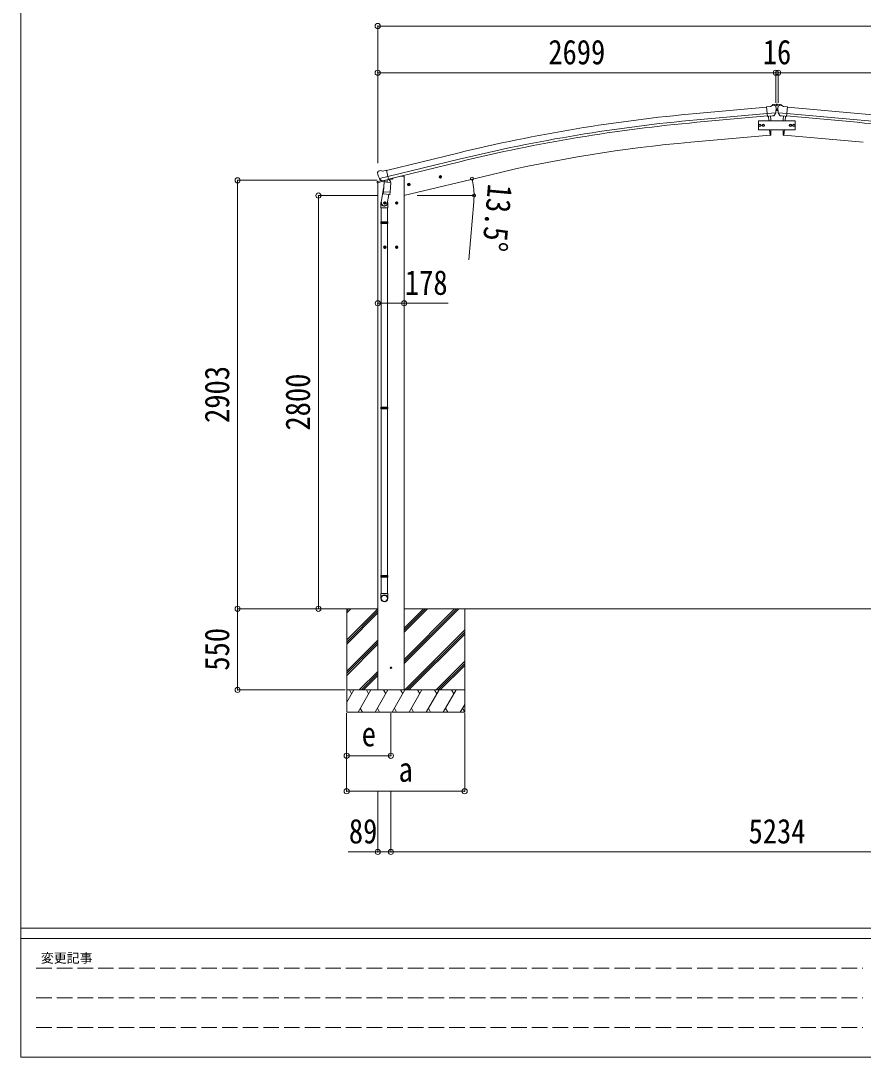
# Model space of a CAD drawing. Units: millimetres at full size, sheet at 1:35. Extents: x -9783 to 9892, y -6828 to 6752.
# Drawn here: x -9783 to -4071, y -6828 to 195 of the extents above; entities that cross this region are included whole.
import ezdxf
from ezdxf.enums import TextEntityAlignment as Align

# ---------------------------------------------------------------- set-up
doc = ezdxf.new("R2010")
doc.units = ezdxf.units.MM
doc.header["$LTSCALE"] = 35
doc.header["$PDMODE"] = 32
doc.header["$PDSIZE"] = 35
doc.linetypes.add('DASHED3', pattern=[4, 3, -1])
for name, color, linetype, lineweight in [('0-0_0', 7, 'Continuous', 9), ('0-1_本体', 4, 'Continuous', 9), ('0-2_部品', 7, 'Continuous', 9), ('0-3_ELV2', 3, 'Continuous', 9), ('0-A_寸法', 6, 'Continuous', 9), ('0-F_PARTS1', 6, 'Continuous', 9), ('F-0_240', 7, 'Continuous', 9)]:
    doc.layers.add(name, color=color, linetype=linetype, lineweight=lineweight)
doc.styles.add('ＭＳ ゴシック', font='')
doc.styles.get('ＭＳ ゴシック').set_extended_font_data('MS Gothic')

msp = doc.modelspace()

# ---------------------------------------------------------------- linework, layer by layer
at = {"layer": '0-0_0'}
for p, q in [((-7960.15, -3789.15), (-7362.26, -3789.15)), ((-7573.26, -3816.48), (-7545.88, -3789.1)), ((-7573.26, -3802.34), (-7560.03, -3789.1)), ((-7573.26, -3789.15), (-7573.26, -4489.1)), ((-7573.26, -4000.32), (-7362.26, -3789.33)), ((-7184.26, -4160.11), (-6813.25, -3789.1)), ((-7184.26, -4131.82), (-6841.53, -3789.1)), ((-7184.26, -4145.97), (-6827.39, -3789.1)), ((-7184.26, -3947.98), (-7025.38, -3789.1)), ((-7184.26, -3933.84), (-7039.53, -3789.1)), ((-7184.26, -3919.69), (-7053.67, -3789.1)), ((-2130.27, -3789.15), (-7184.26, -3789.15)), ((-6773.26, -3789.1), (-6773.26, -4489.1)), ((-7573.26, -4014.47), (-7362.26, -3803.47)), ((-7573.26, -4028.61), (-7362.26, -3817.61)), ((-7179.41, -4339.1), (-6773.26, -3932.96)), ((-7573.26, -4212.46), (-7362.26, -4001.46)), ((-7165.26, -4339.1), (-6773.26, -3947.1)), ((-7151.12, -4339.1), (-6773.26, -3961.24)), ((-7573.26, -4226.6), (-7362.26, -4015.6)), ((-7573.26, -4240.74), (-7362.26, -4029.74)), ((-7487.77, -4339.1), (-7362.26, -4213.59)), ((-6967.27, -4339.1), (-6773.26, -4145.09)), ((-6953.13, -4339.1), (-6773.26, -4159.23)), ((-6938.99, -4339.1), (-6773.26, -4173.37)), ((-7473.63, -4339.1), (-7362.26, -4227.73)), ((-7459.49, -4339.1), (-7362.26, -4241.87)), ((-6773.26, -4339.1), (-7573.26, -4339.1)), ((-7573.26, -4422.93), (-7524.86, -4339.1)), ((-7539.87, -4365.08), (-7554.87, -4339.1)), ((-7496, -4489.1), (-7409.4, -4339.1)), ((-7424.4, -4365.08), (-7439.4, -4339.1)), ((-7380.53, -4489.1), (-7293.93, -4339.1)), ((-7184.26, -4339.1), (-7362.26, -4339.1)), ((-7308.93, -4365.08), (-7323.93, -4339.1)), ((-7265.06, -4489.1), (-7178.46, -4339.1)), ((-7193.46, -4365.08), (-7208.46, -4339.1)), ((-7149.59, -4489.1), (-7062.99, -4339.1)), ((-7077.99, -4365.08), (-7092.99, -4339.1)), ((-7034.12, -4489.1), (-6947.52, -4339.1)), ((-6977.52, -4339.1), (-6962.52, -4365.08)), ((-6918.65, -4489.1), (-6832.04, -4339.1)), ((-6847.05, -4365.08), (-6862.05, -4339.1)), ((-7573.26, -4489.1), (-6773.26, -4489.1)), ((-7481, -4463.12), (-7466, -4489.1)), ((-7365.53, -4463.12), (-7350.53, -4489.1)), ((-7250.06, -4463.12), (-7235.06, -4489.1)), ((-7134.59, -4463.12), (-7119.59, -4489.1)), ((-7019.12, -4463.12), (-7004.12, -4489.1)), ((-6903.65, -4463.12), (-6888.65, -4489.1)), ((-6803.18, -4489.1), (-6773.26, -4437.29)), ((-6788.18, -4463.12), (-6773.26, -4488.95))]:
    msp.add_line(p, q, dxfattribs=at)
msp.add_circle((-7273.26, -4189.1), 5, dxfattribs=at)
at = {"layer": '0-1_本体'}
for p, q in [((-4726.96, -390.13), (-5204.47, -433.34)), ((-4585.58, -390.13), (-4108.07, -433.34)), ((-4723.19, -433.13), (-5200.58, -476.32)), ((-4721.73, -449.91), (-5199.06, -493.09)), ((-4714.49, -452.29), (-4711.74, -483.75)), ((-4598.04, -452.29), (-4600.79, -483.75)), ((-4590.81, -449.91), (-4113.47, -493.09)), ((-4589.34, -433.13), (-4111.95, -476.32)), ((-4706.49, -543.75), (-4703.24, -580.89)), ((-4606.04, -543.75), (-4609.29, -580.89)), ((-4703.24, -580.89), (-5241.18, -627.96)), ((-4609.29, -580.89), (-4071.35, -627.96)), ((-7303.79, -818.95), (-6820.92, -701.47)), ((-7293.72, -860.92), (-6810.71, -743.45)), ((-7289.79, -877.3), (-6806.73, -759.81)), ((-7362.26, -4339.1), (-7362.26, -902.54)), ((-7261.27, -871.58), (-7209.26, -859.1)), ((-7185.26, -859.1), (-7209.26, -859.1)), ((-6597.18, -847.91), (-7185.24, -989.09)), ((-7184.26, -859.1), (-7184.26, -4339.1))]:
    msp.add_line(p, q, dxfattribs=at)
at = {"layer": '0-1_本体', "color": 6}
msp.add_line((-7184.26, -1719.28), (-7362.26, -1719.28), dxfattribs=at)
at = {"layer": '0-1_本体'}
for centre, radius, start, end in [((-4208.34, -11443.34), 11054.98, 95.16866, 103.66973), ((-4208.34, -11443.34), 11011.82, 95.16974, 103.66973), ((-5104.19, -11443.34), 11011.82, 76.33027, 84.83026), ((-5104.19, -11443.34), 11054.98, 76.33027, 84.83134), ((-4208.34, -11443.34), 10994.98, 95.16974, 103.66973), ((-5104.19, -11443.34), 10994.98, 76.33027, 84.83026), ((-4442.17, -9843.61), 9250.23, 94.95525, 103.47191)]:
    msp.add_arc(centre, radius, start, end, dxfattribs=at)
at = {"layer": '0-2_部品'}
for p, q in [((-4700.55, -385.92), (-4727.12, -388.24)), ((-4721.46, -452.9), (-4727.12, -388.24)), ((-4700.55, -385.92), (-4688.84, -379.15)), ((-4673.93, -377.57), (-4687.6, -378.76)), ((-4664.8, -383.32), (-4670.28, -378.72)), ((-4663.73, -385.36), (-4663.62, -386.7)), ((-4648.8, -385.36), (-4648.92, -386.7)), ((-4647.74, -383.32), (-4642.25, -378.72)), ((-4638.6, -377.57), (-4624.94, -378.76)), ((-4611.98, -385.92), (-4623.7, -379.15)), ((-4611.98, -385.92), (-4585.41, -388.24)), ((-4591.07, -452.9), (-4585.41, -388.24)), ((-4664.26, -428.21), (-4723.17, -433.36)), ((-4711.5, -452.03), (-4721.46, -452.9)), ((-4711.74, -483.75), (-4714.49, -452.29)), ((-4698.62, -473.09), (-4700.12, -451.13)), ((-4698.16, -483.75), (-4698.62, -473.09)), ((-4677.9, -449.09), (-4685.6, -449.77)), ((-4675.51, -447.69), (-4664.57, -428.75)), ((-4648.28, -428.21), (-4589.36, -433.36)), ((-4637.02, -447.69), (-4647.96, -428.75)), ((-4634.64, -449.09), (-4626.93, -449.77)), ((-4614.37, -483.75), (-4613.91, -473.09)), ((-4613.91, -473.09), (-4612.41, -451.13)), ((-4601.03, -452.03), (-4591.07, -452.9)), ((-4600.79, -483.75), (-4598.04, -452.29)), ((-4703.44, -578.62), (-4706.49, -543.75)), ((-4698.04, -578.17), (-4697.2, -552.54)), ((-4697.2, -552.54), (-4697.14, -543.75)), ((-4615.33, -552.54), (-4615.39, -543.75)), ((-4614.49, -578.17), (-4615.33, -552.54)), ((-4609.09, -578.62), (-4606.04, -543.75)), ((-4703.2, -581.39), (-4703.44, -578.62)), ((-4700.59, -581), (-4703.2, -581.39)), ((-4611.95, -581), (-4609.34, -581.39)), ((-4609.34, -581.39), (-4609.09, -578.62)), ((-7365.25, -834.53), (-7364.98, -835.68)), ((-7361.03, -825.95), (-7364.89, -832.25)), ((-7357.94, -823.7), (-7344.76, -820.54)), ((-7330.2, -823.21), (-7343.46, -820.52)), ((-7330.2, -823.21), (-7304.27, -816.99)), ((-7365.83, -903.16), (-7322.8, -892.83)), ((-7365.83, -896.26), (-7365.83, -903.16)), ((-7337.37, -887.07), (-7363.53, -893.35)), ((-7351.2, -874.83), (-7293.69, -861.03)), ((-7334.35, -889.74), (-7350.72, -875.25)), ((-7331.64, -890.31), (-7324.12, -888.51)), ((-7330.8, -890.21), (-7329.27, -889.84)), ((-7329.27, -889.84), (-7292.57, -881.03)), ((-7327.43, -890.07), (-7327.49, -890.81)), ((-7326.73, -891.85), (-7300.91, -898.28)), ((-7319.81, -897.19), (-7324.49, -964.03)), ((-7274.12, -900.39), (-7319.81, -897.19)), ((-7318.04, -894.01), (-7318.27, -897.3)), ((-7298.52, -882.85), (-7299.54, -897.46)), ((-7292.57, -881.03), (-7291.04, -880.66)), ((-7289.48, -878.56), (-7288.54, -878.62)), ((-7288.54, -878.62), (-7275.23, -893.94)), ((-7284.24, -883.57), (-7265.11, -878.97)), ((-7278.8, -967.23), (-7274.12, -900.39)), ((-7275.23, -893.94), (-7275.67, -900.28)), ((-7261.27, -870.36), (-7261.27, -874.11)), ((-7161.69, -916.69), (-7142.24, -912.02)), ((-7157.13, -908.91), (-7159.27, -916.11)), ((-7149.84, -907.16), (-7157.13, -908.91)), ((-7149.63, -924.08), (-7154.3, -904.64)), ((-7144.67, -912.61), (-7149.84, -907.16)), ((-7146.8, -919.8), (-7144.67, -912.61)), ((-6947.76, -865.33), (-6928.31, -860.66)), ((-6943.2, -857.55), (-6945.33, -864.75)), ((-6935.9, -855.8), (-6943.2, -857.55)), ((-6935.7, -872.72), (-6940.37, -853.27)), ((-6930.74, -861.25), (-6935.9, -855.8)), ((-6932.87, -868.44), (-6930.74, -861.25)), ((-7322.75, -939.26), (-7338.67, -1035.44)), ((-7325.34, -976.5), (-7324.47, -964.03)), ((-7324.95, -977.86), (-7324.95, -977.86)), ((-7278.8, -967.23), (-7324.49, -964.03)), ((-7323.5, -978.64), (-7281.8, -981.55)), ((-7287.23, -981.17), (-7297.96, -1044.76)), ((-7278.81, -967.22), (-7279.7, -979.92)), ((-7340.82, -1072.6), (-7340.82, -1038.24)), ((-7304.26, -1039.34), (-7324.26, -1039.34)), ((-7314.26, -1031.83), (-7320.76, -1035.59)), ((-7320.76, -1035.59), (-7320.76, -1043.09)), ((-7320.76, -1043.09), (-7314.26, -1046.84)), ((-7314.26, -1049.34), (-7314.26, -1029.34)), ((-7307.76, -1035.59), (-7314.26, -1031.83)), ((-7294.82, -1037.94), (-7294.82, -1072.6)), ((-7224.26, -1039.34), (-7244.26, -1039.34)), ((-7234.26, -1031.83), (-7240.76, -1035.59)), ((-7240.76, -1035.59), (-7240.76, -1043.09)), ((-7240.76, -1043.09), (-7234.26, -1046.84)), ((-7234.26, -1049.34), (-7234.26, -1029.34)), ((-7227.76, -1035.59), (-7234.26, -1031.83)), ((-7294.82, -1072.6), (-7340.82, -1072.6)), ((-7338.82, -1072.6), (-7338.82, -1166.6)), ((-7296.82, -1072.6), (-7296.82, -1166.6)), ((-7340.82, -1168.6), (-7339.82, -1166.6)), ((-7294.82, -1168.6), (-7340.82, -1168.6)), ((-7294.82, -1176.6), (-7340.82, -1176.6)), ((-7295.82, -1166.6), (-7339.82, -1166.6)), ((-7295.82, -1178.6), (-7339.82, -1178.6)), ((-7338.82, -1178.6), (-7338.82, -2422.78)), ((-7296.82, -1178.6), (-7296.82, -2422.78)), ((-7294.82, -1168.6), (-7295.82, -1166.6)), ((-7294.82, -1176.6), (-7295.82, -1178.6)), ((-7294.82, -1168.6), (-7294.82, -1176.6)), ((-7314.26, -1331.83), (-7320.76, -1335.59)), ((-7314.26, -1349.34), (-7314.26, -1329.34)), ((-7307.76, -1335.59), (-7314.26, -1331.83)), ((-7234.26, -1331.83), (-7240.76, -1335.59)), ((-7234.26, -1349.34), (-7234.26, -1329.34)), ((-7227.76, -1335.59), (-7234.26, -1331.83)), ((-7304.26, -1339.34), (-7324.26, -1339.34)), ((-7320.76, -1335.59), (-7320.76, -1343.09)), ((-7320.76, -1343.09), (-7314.26, -1346.84)), ((-7224.26, -1339.34), (-7244.26, -1339.34)), ((-7240.76, -1335.59), (-7240.76, -1343.09)), ((-7240.76, -1343.09), (-7234.26, -1346.84)), ((-7340.82, -2424.78), (-7339.82, -2422.78)), ((-7294.82, -2424.78), (-7340.82, -2424.78)), ((-7294.82, -2432.78), (-7340.82, -2432.78)), ((-7295.82, -2422.78), (-7339.82, -2422.78)), ((-7295.82, -2434.78), (-7339.82, -2434.78)), ((-7338.82, -2434.78), (-7338.82, -3562.97)), ((-7296.82, -2434.78), (-7296.82, -3562.97)), ((-7294.82, -2424.78), (-7295.82, -2422.78)), ((-7294.82, -2432.78), (-7295.82, -2434.78)), ((-7294.82, -2424.78), (-7294.82, -2432.78)), ((-7340.82, -3564.97), (-7339.82, -3562.97)), ((-7294.82, -3564.97), (-7340.82, -3564.97)), ((-7294.82, -3572.97), (-7340.82, -3572.97)), ((-7295.82, -3562.97), (-7339.82, -3562.97)), ((-7295.82, -3574.97), (-7339.82, -3574.97)), ((-7338.82, -3574.97), (-7338.82, -3684.97)), ((-7296.82, -3574.97), (-7296.82, -3684.97)), ((-7294.82, -3564.97), (-7295.82, -3562.97)), ((-7294.82, -3572.97), (-7295.82, -3574.97)), ((-7294.82, -3564.97), (-7294.82, -3572.97)), ((-7340.82, -3719.11), (-7340.82, -3684.97)), ((-7294.82, -3684.97), (-7340.82, -3684.97)), ((-7294.82, -3719.11), (-7294.82, -3684.97))]:
    msp.add_line(p, q, dxfattribs=at)
for points in [[(-4711.5, -452.03), (-4711.23, -452.1), (-4685.86, -449.88), (-4685.6, -449.77)], [(-4664.18, -427.57), (-4664.47, -428.56), (-4664.57, -428.75)], [(-4648.35, -427.57), (-4648.06, -428.56), (-4647.96, -428.75)], [(-4601.03, -452.03), (-4601.3, -452.1), (-4626.68, -449.88), (-4626.93, -449.77)], [(-7298.84, -882.44), (-7289.11, -880.1), (-7304.27, -816.99)], [(-7351.47, -874.26), (-7350.88, -875.1), (-7350.72, -875.25)], [(-7298.84, -882.44), (-7299.07, -882.59), (-7323.84, -888.53), (-7324.12, -888.51)], [(-6945.33, -864.75), (-6940.17, -870.19), (-6932.87, -868.44)], [(-7159.27, -916.11), (-7154.1, -921.56), (-7146.8, -919.8)], [(-7314.26, -1046.84), (-7307.76, -1043.09), (-7307.76, -1035.59)], [(-7234.26, -1046.84), (-7227.76, -1043.09), (-7227.76, -1035.59)], [(-7340.82, -1168.6), (-7340.82, -1176.6), (-7339.82, -1178.6)], [(-7314.26, -1346.84), (-7307.76, -1343.09), (-7307.76, -1335.59)], [(-7234.26, -1346.84), (-7227.76, -1343.09), (-7227.76, -1335.59)], [(-7340.82, -2424.78), (-7340.82, -2432.78), (-7339.82, -2434.78)], [(-7340.82, -3564.97), (-7340.82, -3572.97), (-7339.82, -3574.97)]]:
    msp.add_lwpolyline(points, dxfattribs=at)
for centre, radius in [((-4749.27, -513.75), 6.5), ((-7151.97, -914.36), 8.5), ((-7151.97, -914.36), 7.7), ((-7151.97, -914.36), 6.5), ((-6938.03, -863), 8.5), ((-6938.03, -863), 7.7), ((-6938.03, -863), 6.5), ((-7314.26, -1039.34), 8.5), ((-7314.26, -1039.34), 7.7), ((-7314.26, -1039.34), 6.5), ((-7234.26, -1039.34), 8.5), ((-7234.26, -1039.34), 7.7), ((-7234.26, -1039.34), 6.5), ((-7314.26, -1339.34), 8.5), ((-7314.26, -1339.34), 7.7), ((-7314.26, -1339.34), 6.5), ((-7234.26, -1339.34), 8.5), ((-7234.26, -1339.34), 7.7), ((-7234.26, -1339.34), 6.5)]:
    msp.add_circle(centre, radius, dxfattribs=at)
at = {"layer": '0-2_部品', "color": 4}
msp.add_circle((-7273.26, -4189.1), 4.5, dxfattribs=at)
at = {"layer": '0-2_部品'}
for centre, radius, start, end in [((-4687.34, -381.75), 3, 95, 120), ((-4673.5, -382.55), 5, 50.00648, 94.99352), ((-4865.24, -404.34), 202.4, 353.4085, 5), ((-4447.29, -404.34), 202.4, 175, 186.5915), ((-4639.04, -382.55), 5, 85.00648, 129.99352), ((-4625.2, -381.75), 3, 60, 85), ((-4701.03, -578.03), 3, 278.50322, 357.46219), ((-4611.51, -578.03), 3, 182.53781, 261.49678), ((-7168.17, -788.43), 202.4, 193.5, 205.09125), ((-7356.77, -828.56), 5, 103.5, 148.5), ((-7344.05, -823.46), 3, 78.5, 103.5), ((-7362.83, -896.26), 3, 103.5, 180), ((-7330.92, -889.72), 0.5, 248.23754, 283.5), ((-7327.93, -890.03), 0.5, 356, 103.5), ((-7326.49, -890.88), 1, 176, 256), ((-7300.56, -897.31), 1.03, 250.03897, 351.96569), ((-7297.92, -882.93), 0.604, 100.59842, 172.20595), ((-7291.15, -880.17), 0.5, 283.5, 318.76246), ((-7266.27, -874.11), 5, 283.5, 0), ((-7323.4, -976.67), 1.95, 175.04017, 217.47766), ((-7323.36, -976.64), 2, 217.40962, 266), ((-7281.66, -979.56), 2, 266, 349.46843), ((-7310.82, -1038.24), 30, 177.45142, 180)]:
    msp.add_arc(centre, radius, start, end, dxfattribs=at)
for centre, major_axis, ratio, start_param, end_param in [((-4659.41, -381.31), (-15.35, 3.44), 0.101033, 5.9751426, 5.9753737), ((-4666.73, -385.61), (2.71, -1.31), 0.997474, 0.5366567, 1.3225652), ((-4645.81, -385.61), (-2.71, -1.31), 0.997474, 4.9606201, 5.7465286), ((-4653.13, -381.31), (15.35, 3.44), 0.101033, 0.3078116, 0.3080427), ((-4678.16, -446.1), (1.62, -2.54), 0.997631, 5.8041905, 5.8929484), ((-4678.23, -445.99), (-3.5, 2.17), 0.650902, 2.1145521, 2.1873627), ((-4678.11, -446.18), (1.62, -2.54), 0.997631, 5.965759, 6.7621801), ((-4634.42, -446.18), (-1.62, -2.54), 0.997631, 5.8041905, 6.6006116), ((-4634.3, -445.99), (3.5, 2.17), 0.650902, 4.0958226, 4.1686332), ((-4634.37, -446.1), (-1.62, -2.54), 0.997631, 0.3902369, 0.4789948), ((-7362.33, -833.81), (-1.57, -2.57), 0.99628, 4.712389, 5.4996506), ((-7332.36, -887.49), (-0.73, -2.92), 0.997631, 5.8041905, 6.6006116), ((-7332.3, -887.26), (2.63, 3.16), 0.650902, 4.0958226, 4.1686332), ((-7332.33, -887.39), (-0.73, -2.92), 0.997631, 0.3902369, 0.4789948), ((-7317.82, -1037.94), (23, 0), 0.996195, 2.5560258, 6.5663028), ((-7317.82, -1037.94), (21, 0), 0.996195, 2.9349147, 5.9512394), ((-7317.82, -3717.37), (-23, 0), 0.996195, 3.1415927, 6.2831853), ((-7317.82, -3719.11), (-23, 0), 0.996195, 3.1415927, 6.2831853), ((-7317.82, -3719.11), (0, -23.43), 0.981806, 4.712389, 7.8539816)]:
    msp.add_ellipse(centre, major_axis=major_axis, ratio=ratio, start_param=start_param, end_param=end_param, dxfattribs=at)
msp.add_ellipse((-7317.82, -3719.11), major_axis=(21, 0), ratio=0.996195, dxfattribs=at)
at = {"layer": '0-3_ELV2'}
for p, q in [((-4661.27, -370.48), (-4685.4, -372.6)), ((-4663.02, -411.98), (-4651.62, -411.98)), ((-4661.27, -370.48), (-4653.27, -370.48)), ((-4656.01, -375.2), (-4655.17, -375.2)), ((-4656.01, -407.9), (-4655.17, -407.9)), ((-4653.27, -370.48), (-4629.13, -372.6)), ((-4625.77, -378.42), (-4629.13, -372.6)), ((-4625.77, -379.09), (-4625.77, -378.42))]:
    msp.add_line(p, q, dxfattribs=at)
for points in [[(-4688.77, -379), (-4688.77, -378.42), (-4685.4, -372.6)], [(-4658.53, -374.36), (-4659.37, -374.36), (-4659.37, -375.2), (-4658.53, -375.2)], [(-4658.53, -407.06), (-4659.37, -407.06), (-4659.37, -407.9), (-4658.53, -407.9)], [(-4656.85, -373.52), (-4656.85, -372.68), (-4657.69, -372.68), (-4657.69, -373.52)], [(-4657.69, -376.04), (-4657.69, -376.88), (-4656.85, -376.88), (-4656.85, -376.04)], [(-4656.85, -406.22), (-4656.85, -405.38), (-4657.69, -405.38), (-4657.69, -406.22)], [(-4657.69, -408.74), (-4657.69, -409.58), (-4656.85, -409.58), (-4656.85, -408.74)], [(-4655.17, -375.2), (-4655.17, -374.36), (-4656.01, -374.36)], [(-4655.17, -407.9), (-4655.17, -407.06), (-4656.01, -407.06)]]:
    msp.add_lwpolyline(points, dxfattribs=at)
for points in [[(-4532.27, -543.75), (-4532.27, -483.75), (-4782.27, -483.75), (-4782.27, -543.75)], [(-4780.27, -513.75), (-4776.52, -507.25), (-4769.01, -507.25), (-4765.26, -513.75), (-4769.01, -520.25), (-4776.52, -520.25)], [(-4756.77, -513.75), (-4753.02, -507.25), (-4745.51, -507.25), (-4741.76, -513.75), (-4745.51, -520.25), (-4753.02, -520.25)], [(-4557.76, -513.75), (-4561.51, -507.25), (-4569.02, -507.25), (-4572.77, -513.75), (-4569.02, -520.25), (-4561.51, -520.25)], [(-4534.26, -513.75), (-4538.01, -507.25), (-4545.52, -507.25), (-4549.27, -513.75), (-4545.52, -520.25), (-4538.01, -520.25)]]:
    msp.add_lwpolyline(points, close=True, dxfattribs=at)
for centre, radius in [((-4657.27, -374.78), 3.5), ((-4657.27, -407.48), 3.5), ((-4772.77, -513.75), 8.5), ((-4772.77, -513.75), 7.7), ((-4772.77, -513.75), 6.5), ((-4749.27, -513.75), 8.5), ((-4749.27, -513.75), 7.7), ((-4749.27, -513.75), 6.5), ((-4565.27, -513.75), 8.5), ((-4565.27, -513.75), 7.7), ((-4565.27, -513.75), 6.5), ((-4541.77, -513.75), 8.5), ((-4541.77, -513.75), 7.7), ((-4541.77, -513.75), 6.5)]:
    msp.add_circle(centre, radius, dxfattribs=at)
for centre, start, end in [((-4658.53, -373.52), 270, 0), ((-4658.53, -376.04), 0, 90), ((-4658.53, -406.22), 270, 0), ((-4658.53, -408.74), 0, 90), ((-4656.01, -373.52), 180, 270), ((-4656.01, -376.04), 90, 180), ((-4656.01, -406.22), 180, 270), ((-4656.01, -408.74), 90, 180)]:
    msp.add_arc(centre, 0.84, start, end, dxfattribs=at)
at = {"layer": '0-A_寸法'}
for p, q in [((-7363.26, 159.26), (-7363.26, -157.36)), ((-7363.26, 159.26), (-1949.27, 159.26)), ((-7363.26, -157.36), (-7363.26, -769.58)), ((-7363.26, -157.36), (-4664.26, -157.36)), ((-4664.26, -157.36), (-4664.26, -360.48)), ((-4648.27, -157.36), (-4648.27, -360.48)), ((-1949.27, -157.36), (-4648.27, -157.36)), ((-8312.84, -886.1), (-7367.76, -886.1)), ((-8312.84, -3789.1), (-8312.84, -886.1)), ((-7764.87, -989.1), (-7367.76, -989.1)), ((-7764.87, -3789.1), (-7764.87, -989.1)), ((-7095.76, -989.1), (-6708.91, -989.1)), ((-6711.76, -1031.56), (-6746.13, -1424.06)), ((-7184.26, -1719.28), (-6884.26, -1719.28)), ((-8312.84, -3789.1), (-7584.73, -3789.1)), ((-8312.84, -4339.1), (-8312.84, -3789.1)), ((-8312.84, -4339.1), (-7584.73, -4339.1)), ((-7573.51, -5025.46), (-7573.51, -4496.52)), ((-7573.51, -4785.48), (-7573.51, -4496.52)), ((-7273.26, -4785.48), (-7273.26, -4496.52)), ((-6773.51, -5025.46), (-6773.51, -4496.52)), ((-7273.26, -4785.48), (-7573.51, -4785.48)), ((-7573.51, -5025.46), (-6773.51, -5025.46)), ((-7362.26, -5436.3), (-7362.26, -5025.46)), ((-7273.26, -5436.3), (-7273.26, -5025.46)), ((-7362.26, -5436.3), (-7562.26, -5436.3)), ((-7362.26, -5436.3), (-7273.26, -5436.3)), ((-7273.26, -5436.3), (-2039.27, -5436.3))]:
    msp.add_line(p, q, dxfattribs=at)
for centre in [(-6723.36, -875.44), (-6709.91, -989.1)]:
    msp.add_circle(centre, 10.62, dxfattribs=at)
for start, end in [(0, 13.5), (354.99678, 0)]:
    msp.add_arc((-7196.76, -989.1), 486.86, start, end, dxfattribs=at)
for p in [(-7363.26, 159.26), (-7363.26, -157.36), (-4664.26, -157.36), (-4648.27, -157.36), (-8312.84, -886.1), (-7764.87, -989.1), (-7362.26, -1719.28), (-7184.26, -1719.28), (-8312.84, -3789.1), (-7764.87, -3789.1), (-8312.84, -4339.1), (-7573.51, -4785.48), (-7273.26, -4785.48), (-7573.51, -5025.46), (-6773.51, -5025.46), (-7362.26, -5436.3), (-7273.26, -5436.3)]:
    msp.add_point(p, dxfattribs=at)
at = {"layer": '0-F_PARTS1'}
msp.add_line((-4664.26, -157.36), (-4648.27, -157.36), dxfattribs=at)
for p in [(-4664.26, -157.36), (-4648.27, -157.36)]:
    msp.add_point(p, dxfattribs=at)
at = {"layer": 'F-0_240', "color": 5}
for p, q in [((-9783.03, 6751.9), (-9783.03, -6828.1)), ((-9783.03, -5953.1), (9396.97, -5953.1)), ((-9783.03, -6023.1), (6285.75, -6023.1)), ((-9783.03, -6828.1), (9396.97, -6828.1))]:
    msp.add_line(p, q, dxfattribs=at)
at = {"layer": 'F-0_240', "color": 4, "linetype": 'DASHED3'}
for p, q in [((-9678.03, -6224.35), (-4074.25, -6224.35)), ((-9678.03, -6425.6), (-4074.25, -6425.6)), ((-9678.03, -6626.85), (-4074.25, -6626.85))]:
    msp.add_line(p, q, dxfattribs=at)

# ---------------------------------------------------------------- texts
at = {"layer": '0-A_寸法', "color": 7, "style": 'ＭＳ ゴシック', "width": 0.85}
for s, p in [('2699', (-6206.26, -150.36)), ('178', (-7178.64, -1712.28)), ('e', (-7471.64, -4770.98)), ('a', (-7221.64, -5010.96)), ('89', (-7558.51, -5429.3)), ('5234', (-4848.77, -5429.3))]:
    msp.add_text(s, height=166.8, dxfattribs=at).set_placement(p, align=Align.BOTTOM_LEFT)
for s, rotation, p in [('13.5°', 264.997, (-6664.49, -901.43)), ('2903', 90, (-8319.84, -2530.1)), ('2800', 90, (-7771.87, -2581.6)), ('550', 90, (-8319.84, -4208.47))]:
    msp.add_text(s, height=166.8, rotation=rotation, dxfattribs=at).set_placement(p, align=Align.BOTTOM_LEFT)
at = {"layer": '0-F_PARTS1', "color": 7, "style": 'ＭＳ ゴシック', "width": 0.85}
msp.add_text('16', height=166.8, dxfattribs=at).set_placement((-4752.52, -150.36), align=Align.BOTTOM_LEFT)
at = {"layer": 'F-0_240', "style": 'ＭＳ ゴシック'}
msp.add_text('変更記事', height=64.15, dxfattribs=at).set_placement((-9646.27, -6206.85), align=Align.BOTTOM_LEFT)

doc.saveas('drawing.dxf')
